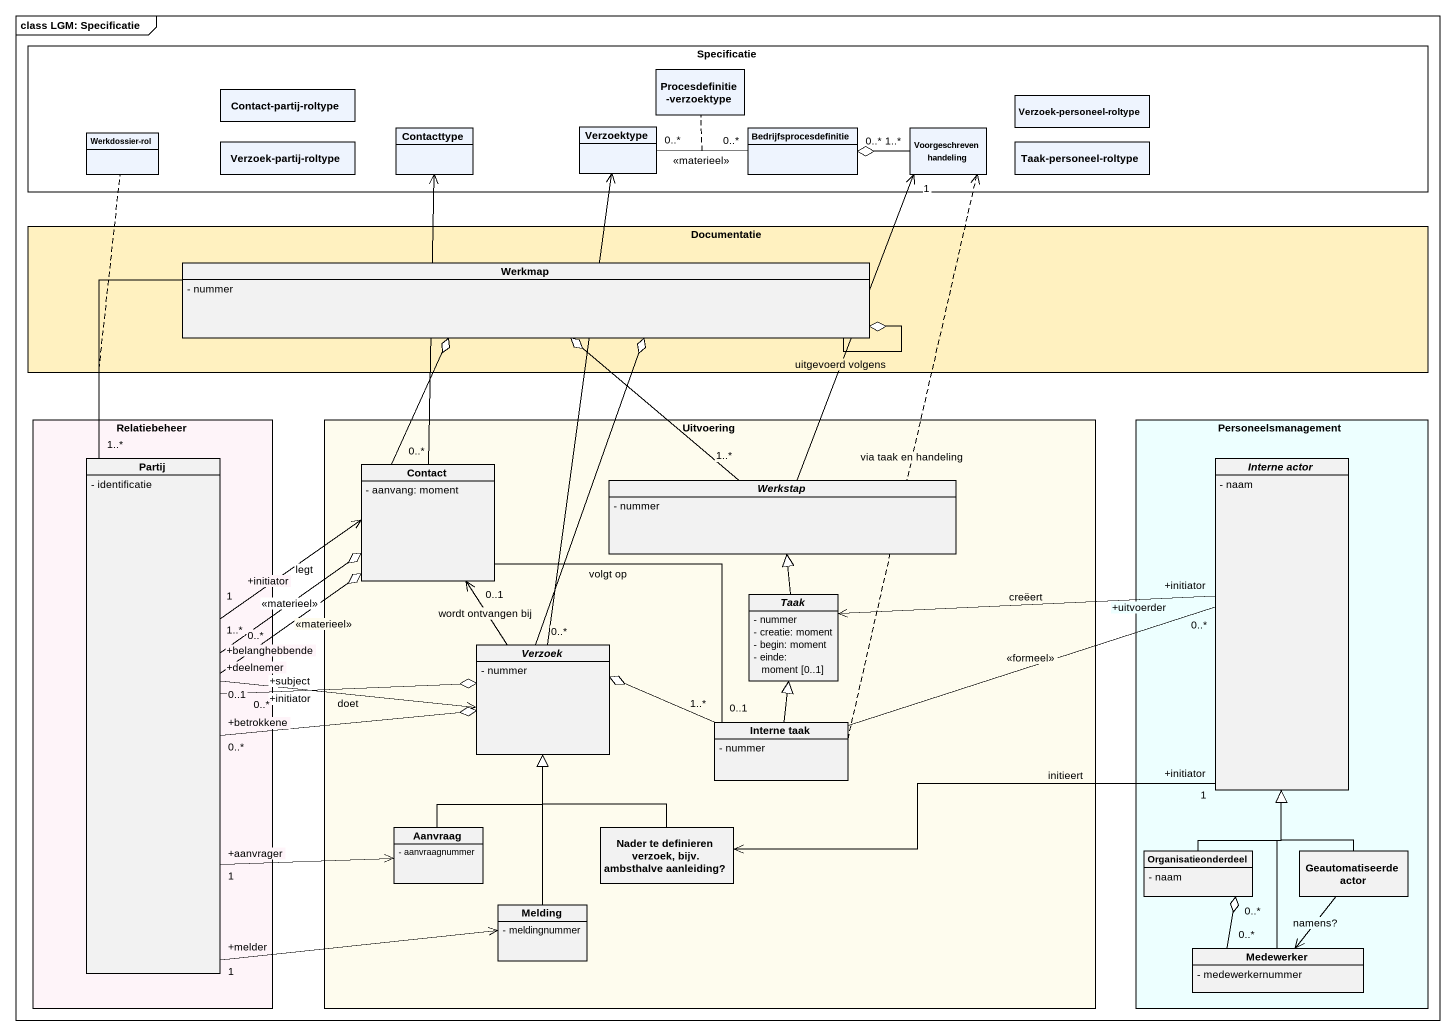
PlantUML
@startuml
mainframe class LGM: Specificatie
hide circle
hide empty members
skinparam classAttributeIconSize 0
rectangle Specificatie {
  class "Procesdefinitie-verzoektype" as Procesdefinitie_verzoektype #EEF4FE
  class "Contact-partij-roltype" as Contact_partij_roltype #EEF4FE
  class "Verzoek-personeel-roltype" as Verzoek_personeel_roltype #EEF4FE
  class "Werkdossier-rol" as Werkdossier_rol #EEF4FE
  class "Verzoek-partij-roltype" as Verzoek_partij_roltype #EEF4FE
  class Contacttype #EEF4FE
  class Verzoektype #EEF4FE
  class Bedrijfsprocesdefinitie #EEF4FE
  class "Voorgeschreven handeling" as Voorgeschreven_handeling #EEF4FE
  class "Taak-personeel-roltype" as Taak_personeel_roltype #EEF4FE
}
rectangle Documentatie #FFF1C0 {
  class Werkmap {
    - nummer
  }
}
rectangle Relatiebeheer #FEF4F9 {
  class Partij {
    - identificatie
  }
}
rectangle Uitvoering #FEFCEE {
  class Contact {
    - aanvang: moment
  }
  abstract class Werkstap {
    - nummer
  }
  abstract class Taak {
    - nummer
    - creatie: moment
    - begin: moment
    - einde: moment [0..1]
  }
  abstract class Verzoek {
    - nummer
  }
  class "Interne taak" as Interne_taak {
    - nummer
  }
  class Aanvraag {
    - aanvraagnummer
  }
  class "Nader te definieren verzoek, bijv. ambsthalve aanleiding?" as Nader_te_definieren_verzoek
  class Melding {
    - meldingnummer
  }
}
rectangle Personeelsmanagement #EDFFFF {
  abstract class "Interne actor" as Interne_actor {
    - naam
  }
  class Organisatieonderdeel {
    - naam
  }
  class "Geautomatiseerde actor" as Geautomatiseerde_actor
  class Medewerker {
    - medewerkernummer
  }
}
Verzoektype "0..*" -right- "0..*" Bedrijfsprocesdefinitie : <<materieel>>
(Verzoektype, Bedrijfsprocesdefinitie) .. Procesdefinitie_verzoektype
Voorgeschreven_handeling "1..*" -left-o "0..*" Bedrijfsprocesdefinitie
Werkmap --o Werkmap
Partij "1..*" -up- Werkmap
(Partij, Werkmap) .. Werkdossier_rol
Partij "+deelnemer\n1..*" -up-o Contact : <<materieel>>
Partij "+belanghebbende\n0..*" -up-o Contact : <<materieel>>
Partij "+initiator\n1" -up-> Contact : legt
Partij "+initiator\n0..1" -right-> Verzoek : doet
Partij "+subject\n0..*" -right-o Verzoek
Partij "+betrokkene\n0..*" -right-o Verzoek
Partij "+aanvrager\n1" -right-> Aanvraag
Partij "+melder\n1" -right-> Melding
Contact -up-> Contacttype
Contact "0..*" -up-o Werkmap
Werkstap -up-> "1" Voorgeschreven_handeling : uitgevoerd volgens
Werkstap "1..*" -up-o Werkmap
Interne_actor "+initiator" -left-> Taak : creëert
Interne_actor "+initiator\n1" -left-> Nader_te_definieren_verzoek : initieert
Taak -up-|> Werkstap
Verzoek -up-> Verzoektype
Verzoek "0..*" -up-o Werkmap
Verzoek -up-> "0..1" Contact : wordt ontvangen bij
Interne_taak .up.> Voorgeschreven_handeling : via taak en handeling
Interne_taak "0..1" -up- Contact : volgt op
Interne_taak -right- "+uitvoerder\n0..*" Interne_actor : <<formeel>>
Interne_taak -up-|> Taak
Interne_taak "1..*" -left-o Verzoek
Aanvraag -up-|> Verzoek
Nader_te_definieren_verzoek -up-|> Verzoek
Organisatieonderdeel -up-|> Interne_actor
Geautomatiseerde_actor -up-|> Interne_actor
Geautomatiseerde_actor --> Medewerker : namens?
Melding -up-|> Verzoek
Medewerker -up-|> Interne_actor
Medewerker "0..*" -up-o "0..*" Organisatieonderdeel
@enduml
